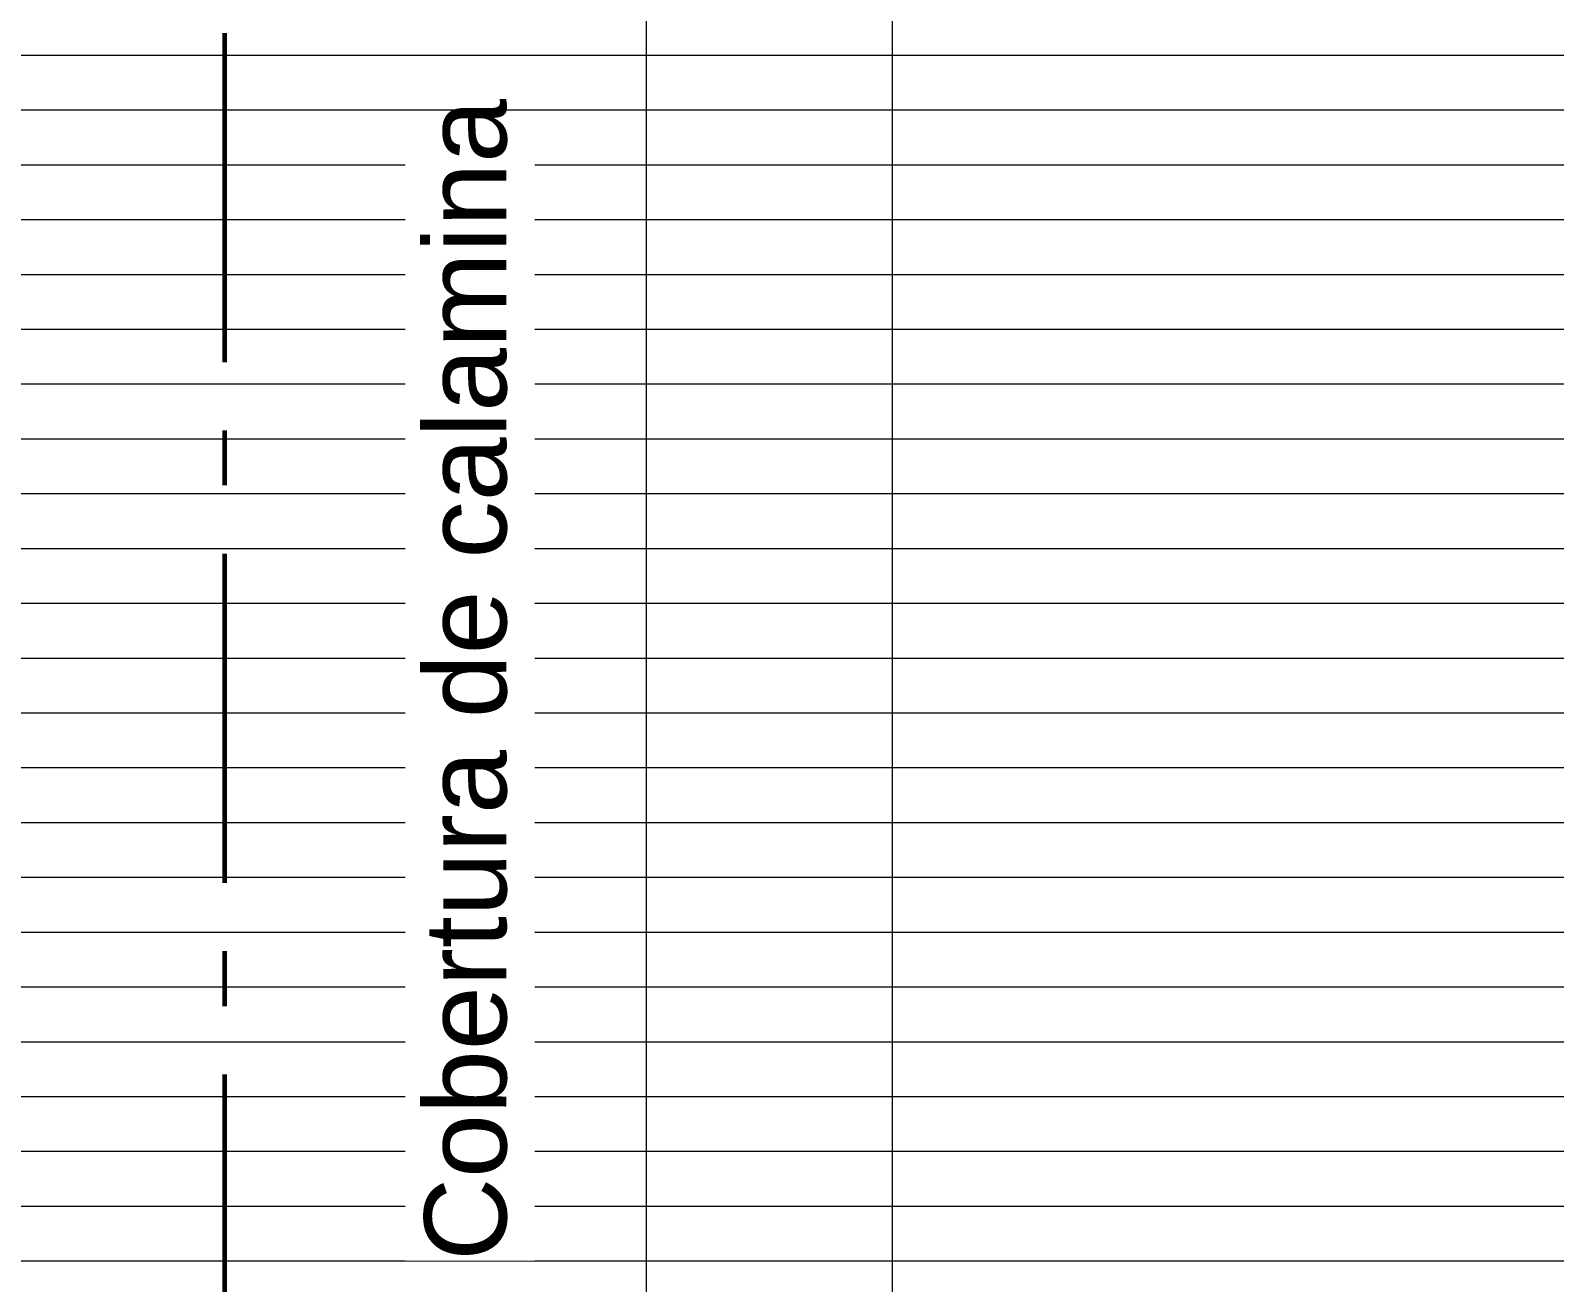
# Model space of a CAD drawing. Header units: metres. Extents: x 48 to 635, y -15 to 39.
# Drawn here: x 68.275 to 71.057, y 10.516 to 12.8 of the extents above; entities that cross this region are included whole.
import ezdxf

# ---------------------------------------------------------------- set-up
doc = ezdxf.new("R2010")
doc.units = ezdxf.units.M
doc.header["$MEASUREMENT"] = 0
doc.linetypes.add('Linea punta', pattern=[0.85, 0.6, -0.125, 0, -0.125])
doc.linetypes.add('Wipeout_Contour', pattern=[1, 0, -1])
for name, color, linetype in [('Annotation - Label', 7, 'Continuous'), ('Marker - Section', 7, 'Continuous'), ('Shell - Roof', 7, 'Continuous'), ('Structural - Bearing', 7, 'Continuous')]:
    doc.layers.add(name, color=color, linetype=linetype)
doc.styles.add('GENERATED_STYLE_1', font='')
doc.styles.get('GENERATED_STYLE_1').set_extended_font_data('Arial')

# ---------------------------------------------------------------- blocks, each defined once
blk = doc.blocks.new('*X20')
at = {"layer": 'Shell - Roof', "color": 23, "linetype": 'Continuous', "lineweight": 13, "true_color": 0xbf8080}
for p, q in [((68.2008, 12.7551), (68.447, 12.7551)), ((68.2008, 12.7551), (68.447, 12.7551)), ((68.447, 12.7551), (68.6932, 12.7551)), ((68.447, 12.7551), (68.6932, 12.7551)), ((68.6932, 12.7551), (68.9394, 12.7551)), ((68.6932, 12.7551), (68.9394, 12.7551)), ((68.9394, 12.7551), (69.1856, 12.7551)), ((68.9394, 12.7551), (69.1856, 12.7551)), ((69.1856, 12.7551), (69.4318, 12.7551)), ((69.1856, 12.7551), (69.4318, 12.7551)), ((69.4318, 12.7551), (69.678, 12.7551)), ((69.4318, 12.7551), (69.678, 12.7551)), ((69.678, 12.7551), (69.9242, 12.7551)), ((69.678, 12.7551), (69.9242, 12.7551)), ((69.9242, 12.7551), (70.1704, 12.7551)), ((69.9242, 12.7551), (70.1704, 12.7551)), ((70.1704, 12.7551), (70.4166, 12.7551)), ((70.1704, 12.7551), (70.4166, 12.7551)), ((70.4166, 12.7551), (70.6628, 12.7551)), ((70.4166, 12.7551), (70.6628, 12.7551)), ((70.6628, 12.7551), (70.909, 12.7551)), ((70.6628, 12.7551), (70.909, 12.7551)), ((70.909, 12.7551), (71.1552, 12.7551)), ((70.909, 12.7551), (71.1552, 12.7551)), ((68.2008, 12.6551), (68.447, 12.6551)), ((68.2008, 12.6551), (68.447, 12.6551)), ((68.447, 12.6551), (68.6932, 12.6551)), ((68.447, 12.6551), (68.6932, 12.6551)), ((68.6932, 12.6551), (68.9394, 12.6551)), ((68.6932, 12.6551), (68.9394, 12.6551)), ((68.9394, 12.6551), (69.1856, 12.6551)), ((68.9394, 12.6551), (69.1856, 12.6551)), ((69.1856, 12.6551), (69.4318, 12.6551)), ((69.1856, 12.6551), (69.4318, 12.6551)), ((69.4318, 12.6551), (69.678, 12.6551)), ((69.4318, 12.6551), (69.678, 12.6551)), ((69.678, 12.6551), (69.9242, 12.6551)), ((69.678, 12.6551), (69.9242, 12.6551)), ((69.9242, 12.6551), (70.1704, 12.6551)), ((69.9242, 12.6551), (70.1704, 12.6551)), ((70.1704, 12.6551), (70.4166, 12.6551)), ((70.1704, 12.6551), (70.4166, 12.6551)), ((70.4166, 12.6551), (70.6628, 12.6551)), ((70.4166, 12.6551), (70.6628, 12.6551)), ((70.6628, 12.6551), (70.909, 12.6551)), ((70.6628, 12.6551), (70.909, 12.6551)), ((70.909, 12.6551), (71.1552, 12.6551)), ((70.909, 12.6551), (71.1552, 12.6551)), ((68.2008, 12.5551), (68.447, 12.5551)), ((68.2008, 12.5551), (68.447, 12.5551)), ((68.447, 12.5551), (68.6932, 12.5551)), ((68.447, 12.5551), (68.6932, 12.5551)), ((68.6932, 12.5551), (68.9394, 12.5551)), ((68.6932, 12.5551), (68.9394, 12.5551)), ((68.9394, 12.5551), (69.1856, 12.5551)), ((68.9394, 12.5551), (69.1856, 12.5551)), ((69.1856, 12.5551), (69.4318, 12.5551)), ((69.1856, 12.5551), (69.4318, 12.5551)), ((69.4318, 12.5551), (69.678, 12.5551)), ((69.4318, 12.5551), (69.678, 12.5551)), ((69.678, 12.5551), (69.9242, 12.5551)), ((69.678, 12.5551), (69.9242, 12.5551)), ((69.9242, 12.5551), (70.1704, 12.5551)), ((69.9242, 12.5551), (70.1704, 12.5551)), ((70.1704, 12.5551), (70.4166, 12.5551)), ((70.1704, 12.5551), (70.4166, 12.5551)), ((70.4166, 12.5551), (70.6628, 12.5551)), ((70.4166, 12.5551), (70.6628, 12.5551)), ((70.6628, 12.5551), (70.909, 12.5551)), ((70.6628, 12.5551), (70.909, 12.5551)), ((70.909, 12.5551), (71.1552, 12.5551)), ((70.909, 12.5551), (71.1552, 12.5551)), ((68.2008, 12.4551), (68.447, 12.4551)), ((68.2008, 12.4551), (68.447, 12.4551)), ((68.447, 12.4551), (68.6932, 12.4551)), ((68.447, 12.4551), (68.6932, 12.4551)), ((68.6932, 12.4551), (68.9394, 12.4551)), ((68.6932, 12.4551), (68.9394, 12.4551)), ((68.9394, 12.4551), (69.1856, 12.4551)), ((68.9394, 12.4551), (69.1856, 12.4551)), ((69.1856, 12.4551), (69.4318, 12.4551)), ((69.1856, 12.4551), (69.4318, 12.4551)), ((69.4318, 12.4551), (69.678, 12.4551)), ((69.4318, 12.4551), (69.678, 12.4551)), ((69.678, 12.4551), (69.9242, 12.4551)), ((69.678, 12.4551), (69.9242, 12.4551)), ((69.9242, 12.4551), (70.1704, 12.4551)), ((69.9242, 12.4551), (70.1704, 12.4551)), ((70.1704, 12.4551), (70.4166, 12.4551)), ((70.1704, 12.4551), (70.4166, 12.4551)), ((70.4166, 12.4551), (70.6628, 12.4551)), ((70.4166, 12.4551), (70.6628, 12.4551)), ((70.6628, 12.4551), (70.909, 12.4551)), ((70.6628, 12.4551), (70.909, 12.4551)), ((70.909, 12.4551), (71.1552, 12.4551)), ((70.909, 12.4551), (71.1552, 12.4551)), ((68.2008, 12.3551), (68.447, 12.3551)), ((68.2008, 12.3551), (68.447, 12.3551)), ((68.447, 12.3551), (68.6932, 12.3551)), ((68.447, 12.3551), (68.6932, 12.3551)), ((68.6932, 12.3551), (68.9394, 12.3551)), ((68.6932, 12.3551), (68.9394, 12.3551)), ((68.9394, 12.3551), (69.1856, 12.3551)), ((68.9394, 12.3551), (69.1856, 12.3551)), ((69.1856, 12.3551), (69.4318, 12.3551)), ((69.1856, 12.3551), (69.4318, 12.3551)), ((69.4318, 12.3551), (69.678, 12.3551)), ((69.4318, 12.3551), (69.678, 12.3551)), ((69.678, 12.3551), (69.9242, 12.3551)), ((69.678, 12.3551), (69.9242, 12.3551)), ((69.9242, 12.3551), (70.1704, 12.3551)), ((69.9242, 12.3551), (70.1704, 12.3551)), ((70.1704, 12.3551), (70.4166, 12.3551)), ((70.1704, 12.3551), (70.4166, 12.3551)), ((70.4166, 12.3551), (70.6628, 12.3551)), ((70.4166, 12.3551), (70.6628, 12.3551)), ((70.6628, 12.3551), (70.909, 12.3551)), ((70.6628, 12.3551), (70.909, 12.3551)), ((70.909, 12.3551), (71.1552, 12.3551)), ((70.909, 12.3551), (71.1552, 12.3551)), ((68.2008, 12.2551), (68.447, 12.2551)), ((68.2008, 12.2551), (68.447, 12.2551)), ((68.447, 12.2551), (68.6932, 12.2551)), ((68.447, 12.2551), (68.6932, 12.2551)), ((68.6932, 12.2551), (68.9394, 12.2551)), ((68.6932, 12.2551), (68.9394, 12.2551)), ((68.9394, 12.2551), (69.1856, 12.2551)), ((68.9394, 12.2551), (69.1856, 12.2551)), ((69.1856, 12.2551), (69.4318, 12.2551)), ((69.1856, 12.2551), (69.4318, 12.2551)), ((69.4318, 12.2551), (69.678, 12.2551)), ((69.4318, 12.2551), (69.678, 12.2551)), ((69.678, 12.2551), (69.9242, 12.2551)), ((69.678, 12.2551), (69.9242, 12.2551)), ((69.9242, 12.2551), (70.1704, 12.2551)), ((69.9242, 12.2551), (70.1704, 12.2551)), ((70.1704, 12.2551), (70.4166, 12.2551)), ((70.1704, 12.2551), (70.4166, 12.2551)), ((70.4166, 12.2551), (70.6628, 12.2551)), ((70.4166, 12.2551), (70.6628, 12.2551)), ((70.6628, 12.2551), (70.909, 12.2551)), ((70.6628, 12.2551), (70.909, 12.2551)), ((70.909, 12.2551), (71.1552, 12.2551)), ((70.909, 12.2551), (71.1552, 12.2551)), ((68.2008, 12.1551), (68.447, 12.1551)), ((68.2008, 12.1551), (68.447, 12.1551)), ((68.447, 12.1551), (68.6932, 12.1551)), ((68.447, 12.1551), (68.6932, 12.1551)), ((68.6932, 12.1551), (68.9394, 12.1551)), ((68.6932, 12.1551), (68.9394, 12.1551)), ((68.9394, 12.1551), (69.1856, 12.1551)), ((68.9394, 12.1551), (69.1856, 12.1551)), ((69.1856, 12.1551), (69.4318, 12.1551)), ((69.1856, 12.1551), (69.4318, 12.1551)), ((69.4318, 12.1551), (69.678, 12.1551)), ((69.4318, 12.1551), (69.678, 12.1551)), ((69.678, 12.1551), (69.9242, 12.1551)), ((69.678, 12.1551), (69.9242, 12.1551)), ((69.9242, 12.1551), (70.1704, 12.1551)), ((69.9242, 12.1551), (70.1704, 12.1551)), ((70.1704, 12.1551), (70.4166, 12.1551)), ((70.1704, 12.1551), (70.4166, 12.1551)), ((70.4166, 12.1551), (70.6628, 12.1551)), ((70.4166, 12.1551), (70.6628, 12.1551)), ((70.6628, 12.1551), (70.909, 12.1551)), ((70.6628, 12.1551), (70.909, 12.1551)), ((70.909, 12.1551), (71.1552, 12.1551)), ((70.909, 12.1551), (71.1552, 12.1551)), ((68.2008, 12.0551), (68.447, 12.0551)), ((68.2008, 12.0551), (68.447, 12.0551)), ((68.447, 12.0551), (68.6932, 12.0551)), ((68.447, 12.0551), (68.6932, 12.0551)), ((68.6932, 12.0551), (68.9394, 12.0551)), ((68.6932, 12.0551), (68.9394, 12.0551)), ((68.9394, 12.0551), (69.1856, 12.0551)), ((68.9394, 12.0551), (69.1856, 12.0551)), ((69.1856, 12.0551), (69.4318, 12.0551)), ((69.1856, 12.0551), (69.4318, 12.0551)), ((69.4318, 12.0551), (69.678, 12.0551)), ((69.4318, 12.0551), (69.678, 12.0551)), ((69.678, 12.0551), (69.9242, 12.0551)), ((69.678, 12.0551), (69.9242, 12.0551)), ((69.9242, 12.0551), (70.1704, 12.0551)), ((69.9242, 12.0551), (70.1704, 12.0551)), ((70.1704, 12.0551), (70.4166, 12.0551)), ((70.1704, 12.0551), (70.4166, 12.0551)), ((70.4166, 12.0551), (70.6628, 12.0551)), ((70.4166, 12.0551), (70.6628, 12.0551)), ((70.6628, 12.0551), (70.909, 12.0551)), ((70.6628, 12.0551), (70.909, 12.0551)), ((70.909, 12.0551), (71.1552, 12.0551)), ((70.909, 12.0551), (71.1552, 12.0551)), ((68.2008, 11.9551), (68.447, 11.9551)), ((68.2008, 11.9551), (68.447, 11.9551)), ((68.447, 11.9551), (68.6932, 11.9551)), ((68.447, 11.9551), (68.6932, 11.9551)), ((68.6932, 11.9551), (68.9394, 11.9551)), ((68.6932, 11.9551), (68.9394, 11.9551)), ((68.9394, 11.9551), (69.1856, 11.9551)), ((68.9394, 11.9551), (69.1856, 11.9551)), ((69.1856, 11.9551), (69.4318, 11.9551)), ((69.1856, 11.9551), (69.4318, 11.9551)), ((69.4318, 11.9551), (69.678, 11.9551)), ((69.4318, 11.9551), (69.678, 11.9551)), ((69.678, 11.9551), (69.9242, 11.9551)), ((69.678, 11.9551), (69.9242, 11.9551)), ((69.9242, 11.9551), (70.1704, 11.9551)), ((69.9242, 11.9551), (70.1704, 11.9551)), ((70.1704, 11.9551), (70.4166, 11.9551)), ((70.1704, 11.9551), (70.4166, 11.9551)), ((70.4166, 11.9551), (70.6628, 11.9551)), ((70.4166, 11.9551), (70.6628, 11.9551)), ((70.6628, 11.9551), (70.909, 11.9551)), ((70.6628, 11.9551), (70.909, 11.9551)), ((70.909, 11.9551), (71.1552, 11.9551)), ((70.909, 11.9551), (71.1552, 11.9551)), ((68.2008, 11.8551), (68.447, 11.8551)), ((68.2008, 11.8551), (68.447, 11.8551)), ((68.447, 11.8551), (68.6932, 11.8551)), ((68.447, 11.8551), (68.6932, 11.8551)), ((68.6932, 11.8551), (68.9394, 11.8551)), ((68.6932, 11.8551), (68.9394, 11.8551)), ((68.9394, 11.8551), (69.1856, 11.8551)), ((68.9394, 11.8551), (69.1856, 11.8551)), ((69.1856, 11.8551), (69.4318, 11.8551)), ((69.1856, 11.8551), (69.4318, 11.8551)), ((69.4318, 11.8551), (69.678, 11.8551)), ((69.4318, 11.8551), (69.678, 11.8551)), ((69.678, 11.8551), (69.9242, 11.8551)), ((69.678, 11.8551), (69.9242, 11.8551)), ((69.9242, 11.8551), (70.1704, 11.8551)), ((69.9242, 11.8551), (70.1704, 11.8551)), ((70.1704, 11.8551), (70.4166, 11.8551)), ((70.1704, 11.8551), (70.4166, 11.8551)), ((70.4166, 11.8551), (70.6628, 11.8551)), ((70.4166, 11.8551), (70.6628, 11.8551)), ((70.6628, 11.8551), (70.909, 11.8551)), ((70.6628, 11.8551), (70.909, 11.8551)), ((70.909, 11.8551), (71.1552, 11.8551)), ((70.909, 11.8551), (71.1552, 11.8551)), ((68.2008, 11.7551), (68.447, 11.7551)), ((68.2008, 11.7551), (68.447, 11.7551)), ((68.447, 11.7551), (68.6932, 11.7551)), ((68.447, 11.7551), (68.6932, 11.7551)), ((68.6932, 11.7551), (68.9394, 11.7551)), ((68.6932, 11.7551), (68.9394, 11.7551)), ((68.9394, 11.7551), (69.1856, 11.7551)), ((68.9394, 11.7551), (69.1856, 11.7551)), ((69.1856, 11.7551), (69.4318, 11.7551)), ((69.1856, 11.7551), (69.4318, 11.7551)), ((69.4318, 11.7551), (69.678, 11.7551)), ((69.4318, 11.7551), (69.678, 11.7551)), ((69.678, 11.7551), (69.9242, 11.7551)), ((69.678, 11.7551), (69.9242, 11.7551)), ((69.9242, 11.7551), (70.1704, 11.7551)), ((69.9242, 11.7551), (70.1704, 11.7551)), ((70.1704, 11.7551), (70.4166, 11.7551)), ((70.1704, 11.7551), (70.4166, 11.7551)), ((70.4166, 11.7551), (70.6628, 11.7551)), ((70.4166, 11.7551), (70.6628, 11.7551)), ((70.6628, 11.7551), (70.909, 11.7551)), ((70.6628, 11.7551), (70.909, 11.7551)), ((70.909, 11.7551), (71.1552, 11.7551)), ((70.909, 11.7551), (71.1552, 11.7551)), ((68.2008, 11.6551), (68.447, 11.6551)), ((68.2008, 11.6551), (68.447, 11.6551)), ((68.447, 11.6551), (68.6932, 11.6551)), ((68.447, 11.6551), (68.6932, 11.6551)), ((68.6932, 11.6551), (68.9394, 11.6551)), ((68.6932, 11.6551), (68.9394, 11.6551)), ((68.9394, 11.6551), (69.1856, 11.6551)), ((68.9394, 11.6551), (69.1856, 11.6551)), ((69.1856, 11.6551), (69.4318, 11.6551)), ((69.1856, 11.6551), (69.4318, 11.6551)), ((69.4318, 11.6551), (69.678, 11.6551)), ((69.4318, 11.6551), (69.678, 11.6551)), ((69.678, 11.6551), (69.9242, 11.6551)), ((69.678, 11.6551), (69.9242, 11.6551)), ((69.9242, 11.6551), (70.1704, 11.6551)), ((69.9242, 11.6551), (70.1704, 11.6551)), ((70.1704, 11.6551), (70.4166, 11.6551)), ((70.1704, 11.6551), (70.4166, 11.6551)), ((70.4166, 11.6551), (70.6628, 11.6551)), ((70.4166, 11.6551), (70.6628, 11.6551)), ((70.6628, 11.6551), (70.909, 11.6551)), ((70.6628, 11.6551), (70.909, 11.6551)), ((70.909, 11.6551), (71.1552, 11.6551)), ((70.909, 11.6551), (71.1552, 11.6551)), ((68.2008, 11.5551), (68.447, 11.5551)), ((68.2008, 11.5551), (68.447, 11.5551)), ((68.447, 11.5551), (68.6932, 11.5551)), ((68.447, 11.5551), (68.6932, 11.5551)), ((68.6932, 11.5551), (68.9394, 11.5551)), ((68.6932, 11.5551), (68.9394, 11.5551)), ((68.9394, 11.5551), (69.1856, 11.5551)), ((68.9394, 11.5551), (69.1856, 11.5551)), ((69.1856, 11.5551), (69.4318, 11.5551)), ((69.1856, 11.5551), (69.4318, 11.5551)), ((69.4318, 11.5551), (69.678, 11.5551)), ((69.4318, 11.5551), (69.678, 11.5551)), ((69.678, 11.5551), (69.9242, 11.5551)), ((69.678, 11.5551), (69.9242, 11.5551)), ((69.9242, 11.5551), (70.1704, 11.5551)), ((69.9242, 11.5551), (70.1704, 11.5551)), ((70.1704, 11.5551), (70.4166, 11.5551)), ((70.1704, 11.5551), (70.4166, 11.5551)), ((70.4166, 11.5551), (70.6628, 11.5551)), ((70.4166, 11.5551), (70.6628, 11.5551)), ((70.6628, 11.5551), (70.909, 11.5551)), ((70.6628, 11.5551), (70.909, 11.5551)), ((70.909, 11.5551), (71.1552, 11.5551)), ((70.909, 11.5551), (71.1552, 11.5551)), ((68.2008, 11.4551), (68.447, 11.4551)), ((68.2008, 11.4551), (68.447, 11.4551)), ((68.447, 11.4551), (68.6932, 11.4551)), ((68.447, 11.4551), (68.6932, 11.4551)), ((68.6932, 11.4551), (68.9394, 11.4551)), ((68.6932, 11.4551), (68.9394, 11.4551)), ((68.9394, 11.4551), (69.1856, 11.4551)), ((68.9394, 11.4551), (69.1856, 11.4551)), ((69.1856, 11.4551), (69.4318, 11.4551)), ((69.1856, 11.4551), (69.4318, 11.4551)), ((69.4318, 11.4551), (69.678, 11.4551)), ((69.4318, 11.4551), (69.678, 11.4551)), ((69.678, 11.4551), (69.9242, 11.4551)), ((69.678, 11.4551), (69.9242, 11.4551)), ((69.9242, 11.4551), (70.1704, 11.4551)), ((69.9242, 11.4551), (70.1704, 11.4551)), ((70.1704, 11.4551), (70.4166, 11.4551)), ((70.1704, 11.4551), (70.4166, 11.4551)), ((70.4166, 11.4551), (70.6628, 11.4551)), ((70.4166, 11.4551), (70.6628, 11.4551)), ((70.6628, 11.4551), (70.909, 11.4551)), ((70.6628, 11.4551), (70.909, 11.4551)), ((70.909, 11.4551), (71.1552, 11.4551)), ((70.909, 11.4551), (71.1552, 11.4551)), ((68.2008, 11.3551), (68.447, 11.3551)), ((68.2008, 11.3551), (68.447, 11.3551)), ((68.447, 11.3551), (68.6932, 11.3551)), ((68.447, 11.3551), (68.6932, 11.3551)), ((68.6932, 11.3551), (68.9394, 11.3551)), ((68.6932, 11.3551), (68.9394, 11.3551)), ((68.9394, 11.3551), (69.1856, 11.3551)), ((68.9394, 11.3551), (69.1856, 11.3551)), ((69.1856, 11.3551), (69.4318, 11.3551)), ((69.1856, 11.3551), (69.4318, 11.3551)), ((69.4318, 11.3551), (69.678, 11.3551)), ((69.4318, 11.3551), (69.678, 11.3551)), ((69.678, 11.3551), (69.9242, 11.3551)), ((69.678, 11.3551), (69.9242, 11.3551)), ((69.9242, 11.3551), (70.1704, 11.3551)), ((69.9242, 11.3551), (70.1704, 11.3551)), ((70.1704, 11.3551), (70.4166, 11.3551)), ((70.1704, 11.3551), (70.4166, 11.3551)), ((70.4166, 11.3551), (70.6628, 11.3551)), ((70.4166, 11.3551), (70.6628, 11.3551)), ((70.6628, 11.3551), (70.909, 11.3551)), ((70.6628, 11.3551), (70.909, 11.3551)), ((70.909, 11.3551), (71.1552, 11.3551)), ((70.909, 11.3551), (71.1552, 11.3551)), ((68.2008, 11.2551), (68.447, 11.2551)), ((68.2008, 11.2551), (68.447, 11.2551)), ((68.447, 11.2551), (68.6932, 11.2551)), ((68.447, 11.2551), (68.6932, 11.2551)), ((68.6932, 11.2551), (68.9394, 11.2551)), ((68.6932, 11.2551), (68.9394, 11.2551)), ((68.9394, 11.2551), (69.1856, 11.2551)), ((68.9394, 11.2551), (69.1856, 11.2551)), ((69.1856, 11.2551), (69.4318, 11.2551)), ((69.1856, 11.2551), (69.4318, 11.2551)), ((69.4318, 11.2551), (69.678, 11.2551)), ((69.4318, 11.2551), (69.678, 11.2551)), ((69.678, 11.2551), (69.9242, 11.2551)), ((69.678, 11.2551), (69.9242, 11.2551)), ((69.9242, 11.2551), (70.1704, 11.2551)), ((69.9242, 11.2551), (70.1704, 11.2551)), ((70.1704, 11.2551), (70.4166, 11.2551)), ((70.1704, 11.2551), (70.4166, 11.2551)), ((70.4166, 11.2551), (70.6628, 11.2551)), ((70.4166, 11.2551), (70.6628, 11.2551)), ((70.6628, 11.2551), (70.909, 11.2551)), ((70.6628, 11.2551), (70.909, 11.2551)), ((70.909, 11.2551), (71.1552, 11.2551)), ((70.909, 11.2551), (71.1552, 11.2551)), ((68.2008, 11.1551), (68.447, 11.1551)), ((68.2008, 11.1551), (68.447, 11.1551)), ((68.447, 11.1551), (68.6932, 11.1551)), ((68.447, 11.1551), (68.6932, 11.1551)), ((68.6932, 11.1551), (68.9394, 11.1551)), ((68.6932, 11.1551), (68.9394, 11.1551)), ((68.9394, 11.1551), (69.1856, 11.1551)), ((68.9394, 11.1551), (69.1856, 11.1551)), ((69.1856, 11.1551), (69.4318, 11.1551)), ((69.1856, 11.1551), (69.4318, 11.1551)), ((69.4318, 11.1551), (69.678, 11.1551)), ((69.4318, 11.1551), (69.678, 11.1551)), ((69.678, 11.1551), (69.9242, 11.1551)), ((69.678, 11.1551), (69.9242, 11.1551)), ((69.9242, 11.1551), (70.1704, 11.1551)), ((69.9242, 11.1551), (70.1704, 11.1551)), ((70.1704, 11.1551), (70.4166, 11.1551)), ((70.1704, 11.1551), (70.4166, 11.1551)), ((70.4166, 11.1551), (70.6628, 11.1551)), ((70.4166, 11.1551), (70.6628, 11.1551)), ((70.6628, 11.1551), (70.909, 11.1551)), ((70.6628, 11.1551), (70.909, 11.1551)), ((70.909, 11.1551), (71.1552, 11.1551)), ((70.909, 11.1551), (71.1552, 11.1551)), ((68.2008, 11.0551), (68.447, 11.0551)), ((68.2008, 11.0551), (68.447, 11.0551)), ((68.447, 11.0551), (68.6932, 11.0551)), ((68.447, 11.0551), (68.6932, 11.0551)), ((68.6932, 11.0551), (68.9394, 11.0551)), ((68.6932, 11.0551), (68.9394, 11.0551)), ((68.9394, 11.0551), (69.1856, 11.0551)), ((68.9394, 11.0551), (69.1856, 11.0551)), ((69.1856, 11.0551), (69.4318, 11.0551)), ((69.1856, 11.0551), (69.4318, 11.0551)), ((69.4318, 11.0551), (69.678, 11.0551)), ((69.4318, 11.0551), (69.678, 11.0551)), ((69.678, 11.0551), (69.9242, 11.0551)), ((69.678, 11.0551), (69.9242, 11.0551)), ((69.9242, 11.0551), (70.1704, 11.0551)), ((69.9242, 11.0551), (70.1704, 11.0551)), ((70.1704, 11.0551), (70.4166, 11.0551)), ((70.1704, 11.0551), (70.4166, 11.0551)), ((70.4166, 11.0551), (70.6628, 11.0551)), ((70.4166, 11.0551), (70.6628, 11.0551)), ((70.6628, 11.0551), (70.909, 11.0551)), ((70.6628, 11.0551), (70.909, 11.0551)), ((70.909, 11.0551), (71.1552, 11.0551)), ((70.909, 11.0551), (71.1552, 11.0551)), ((68.2008, 10.9551), (68.447, 10.9551)), ((68.2008, 10.9551), (68.447, 10.9551)), ((68.447, 10.9551), (68.6932, 10.9551)), ((68.447, 10.9551), (68.6932, 10.9551)), ((68.6932, 10.9551), (68.9394, 10.9551)), ((68.6932, 10.9551), (68.9394, 10.9551)), ((68.9394, 10.9551), (69.1856, 10.9551)), ((68.9394, 10.9551), (69.1856, 10.9551)), ((69.1856, 10.9551), (69.4318, 10.9551)), ((69.1856, 10.9551), (69.4318, 10.9551)), ((69.4318, 10.9551), (69.678, 10.9551)), ((69.4318, 10.9551), (69.678, 10.9551)), ((69.678, 10.9551), (69.9242, 10.9551)), ((69.678, 10.9551), (69.9242, 10.9551)), ((69.9242, 10.9551), (70.1704, 10.9551)), ((69.9242, 10.9551), (70.1704, 10.9551)), ((70.1704, 10.9551), (70.4166, 10.9551)), ((70.1704, 10.9551), (70.4166, 10.9551)), ((70.4166, 10.9551), (70.6628, 10.9551)), ((70.4166, 10.9551), (70.6628, 10.9551)), ((70.6628, 10.9551), (70.909, 10.9551)), ((70.6628, 10.9551), (70.909, 10.9551)), ((70.909, 10.9551), (71.1552, 10.9551)), ((70.909, 10.9551), (71.1552, 10.9551)), ((68.2008, 10.8551), (68.447, 10.8551)), ((68.2008, 10.8551), (68.447, 10.8551)), ((68.447, 10.8551), (68.6932, 10.8551)), ((68.447, 10.8551), (68.6932, 10.8551)), ((68.6932, 10.8551), (68.9394, 10.8551)), ((68.6932, 10.8551), (68.9394, 10.8551)), ((68.9394, 10.8551), (69.1856, 10.8551)), ((68.9394, 10.8551), (69.1856, 10.8551)), ((69.1856, 10.8551), (69.4318, 10.8551)), ((69.1856, 10.8551), (69.4318, 10.8551)), ((69.4318, 10.8551), (69.678, 10.8551)), ((69.4318, 10.8551), (69.678, 10.8551)), ((69.678, 10.8551), (69.9242, 10.8551)), ((69.678, 10.8551), (69.9242, 10.8551)), ((69.9242, 10.8551), (70.1704, 10.8551)), ((69.9242, 10.8551), (70.1704, 10.8551)), ((70.1704, 10.8551), (70.4166, 10.8551)), ((70.1704, 10.8551), (70.4166, 10.8551)), ((70.4166, 10.8551), (70.6628, 10.8551)), ((70.4166, 10.8551), (70.6628, 10.8551)), ((70.6628, 10.8551), (70.909, 10.8551)), ((70.6628, 10.8551), (70.909, 10.8551)), ((70.909, 10.8551), (71.1552, 10.8551)), ((70.909, 10.8551), (71.1552, 10.8551)), ((68.2008, 10.7551), (68.447, 10.7551)), ((68.2008, 10.7551), (68.447, 10.7551)), ((68.447, 10.7551), (68.6932, 10.7551)), ((68.447, 10.7551), (68.6932, 10.7551)), ((68.6932, 10.7551), (68.9394, 10.7551)), ((68.6932, 10.7551), (68.9394, 10.7551)), ((68.9394, 10.7551), (69.1856, 10.7551)), ((68.9394, 10.7551), (69.1856, 10.7551)), ((69.1856, 10.7551), (69.4318, 10.7551)), ((69.1856, 10.7551), (69.4318, 10.7551)), ((69.4318, 10.7551), (69.678, 10.7551)), ((69.4318, 10.7551), (69.678, 10.7551)), ((69.678, 10.7551), (69.9242, 10.7551)), ((69.678, 10.7551), (69.9242, 10.7551)), ((69.9242, 10.7551), (70.1704, 10.7551)), ((69.9242, 10.7551), (70.1704, 10.7551)), ((70.1704, 10.7551), (70.4166, 10.7551)), ((70.1704, 10.7551), (70.4166, 10.7551)), ((70.4166, 10.7551), (70.6628, 10.7551)), ((70.4166, 10.7551), (70.6628, 10.7551)), ((70.6628, 10.7551), (70.909, 10.7551)), ((70.6628, 10.7551), (70.909, 10.7551)), ((70.909, 10.7551), (71.1552, 10.7551)), ((70.909, 10.7551), (71.1552, 10.7551)), ((68.2008, 10.6551), (68.447, 10.6551)), ((68.2008, 10.6551), (68.447, 10.6551)), ((68.447, 10.6551), (68.6932, 10.6551)), ((68.447, 10.6551), (68.6932, 10.6551)), ((68.6932, 10.6551), (68.9394, 10.6551)), ((68.6932, 10.6551), (68.9394, 10.6551)), ((68.9394, 10.6551), (69.1856, 10.6551)), ((68.9394, 10.6551), (69.1856, 10.6551)), ((69.1856, 10.6551), (69.4318, 10.6551)), ((69.1856, 10.6551), (69.4318, 10.6551)), ((69.4318, 10.6551), (69.678, 10.6551)), ((69.4318, 10.6551), (69.678, 10.6551)), ((69.678, 10.6551), (69.9242, 10.6551)), ((69.678, 10.6551), (69.9242, 10.6551)), ((69.9242, 10.6551), (70.1704, 10.6551)), ((69.9242, 10.6551), (70.1704, 10.6551)), ((70.1704, 10.6551), (70.4166, 10.6551)), ((70.1704, 10.6551), (70.4166, 10.6551)), ((70.4166, 10.6551), (70.6628, 10.6551)), ((70.4166, 10.6551), (70.6628, 10.6551)), ((70.6628, 10.6551), (70.909, 10.6551)), ((70.6628, 10.6551), (70.909, 10.6551)), ((70.909, 10.6551), (71.1552, 10.6551)), ((70.909, 10.6551), (71.1552, 10.6551)), ((68.2008, 10.5551), (68.447, 10.5551)), ((68.2008, 10.5551), (68.447, 10.5551)), ((68.447, 10.5551), (68.6932, 10.5551)), ((68.447, 10.5551), (68.6932, 10.5551)), ((68.6932, 10.5551), (68.9394, 10.5551)), ((68.6932, 10.5551), (68.9394, 10.5551)), ((68.9394, 10.5551), (69.1856, 10.5551)), ((68.9394, 10.5551), (69.1856, 10.5551)), ((69.1856, 10.5551), (69.4318, 10.5551)), ((69.1856, 10.5551), (69.4318, 10.5551)), ((69.4318, 10.5551), (69.678, 10.5551)), ((69.4318, 10.5551), (69.678, 10.5551)), ((69.678, 10.5551), (69.9242, 10.5551)), ((69.678, 10.5551), (69.9242, 10.5551)), ((69.9242, 10.5551), (70.1704, 10.5551)), ((69.9242, 10.5551), (70.1704, 10.5551)), ((70.1704, 10.5551), (70.4166, 10.5551)), ((70.1704, 10.5551), (70.4166, 10.5551)), ((70.4166, 10.5551), (70.6628, 10.5551)), ((70.4166, 10.5551), (70.6628, 10.5551)), ((70.6628, 10.5551), (70.909, 10.5551)), ((70.6628, 10.5551), (70.909, 10.5551)), ((70.909, 10.5551), (71.1552, 10.5551)), ((70.909, 10.5551), (71.1552, 10.5551))]:
    blk.add_line(p, q, dxfattribs=at)

msp = doc.modelspace()

# ---------------------------------------------------------------- linework, layer by layer
at = {"layer": 'Marker - Section', "color": 7, "linetype": 'Linea punta', "lineweight": 60}
msp.add_line((68.6289, 23.2452), (68.6289, 5.4658), dxfattribs=at)

# ---------------------------------------------------------------- wipeouts: each hides what was drawn before it
at = {"color": 254, "linetype": 'Wipeout_Contour', "lineweight": 0, "ltscale": 282.174671}
msp.add_wipeout([(69.8485, 14.6958), (69.3985, 14.7018), (69.3985, 6.5851), (69.8485, 6.5937)], dxfattribs=at).dxf.layer = 'Structural - Bearing'

# ---------------------------------------------------------------- next in the draw order: linework, layer by layer
at = {"layer": 'Structural - Bearing', "color": 251, "linetype": 'Continuous', "lineweight": 20, "true_color": 0x6a6a6a, "flags": 128}
for points in [[(69.3985, 14.7018), (69.3985, 6.5851)], [(69.8485, 6.5937), (69.8485, 14.6958)]]:
    msp.add_lwpolyline(points, dxfattribs=at)

# ---------------------------------------------------------------- next in the draw order: block references
at = {"layer": 'Shell - Roof', "color": 23, "linetype": 'Continuous', "lineweight": 13, "true_color": 0xbf8080}
msp.add_blockref('*X20', (0, 0), dxfattribs=at)

# ---------------------------------------------------------------- next in the draw order: wipeouts: each hides what was drawn before it
at = {"color": 5, "linetype": 'Wipeout_Contour', "lineweight": 25, "ltscale": 280.214586}
msp.add_wipeout([(68.9592, 10.5553), (68.9592, 12.6303), (69.1949, 12.6303), (69.1949, 10.5553)], dxfattribs=at).dxf.layer = 'Annotation - Label'

# ---------------------------------------------------------------- next in the draw order: texts
at = {"layer": 'Annotation - Label', "color": 5, "linetype": 'Continuous', "lineweight": 25, "insert": (69.0697, 10.5553), "char_height": 0.15, "attachment_point": 4, "rotation": 90, "style": 'GENERATED_STYLE_1'}
msp.add_mtext('\\A1;{\\pql;\\fArial|b0|i0|c0|p34;Cobertura de \\fArial|b0|i0|c0|p34;calamina}', dxfattribs=at)

doc.saveas('drawing.dxf')
